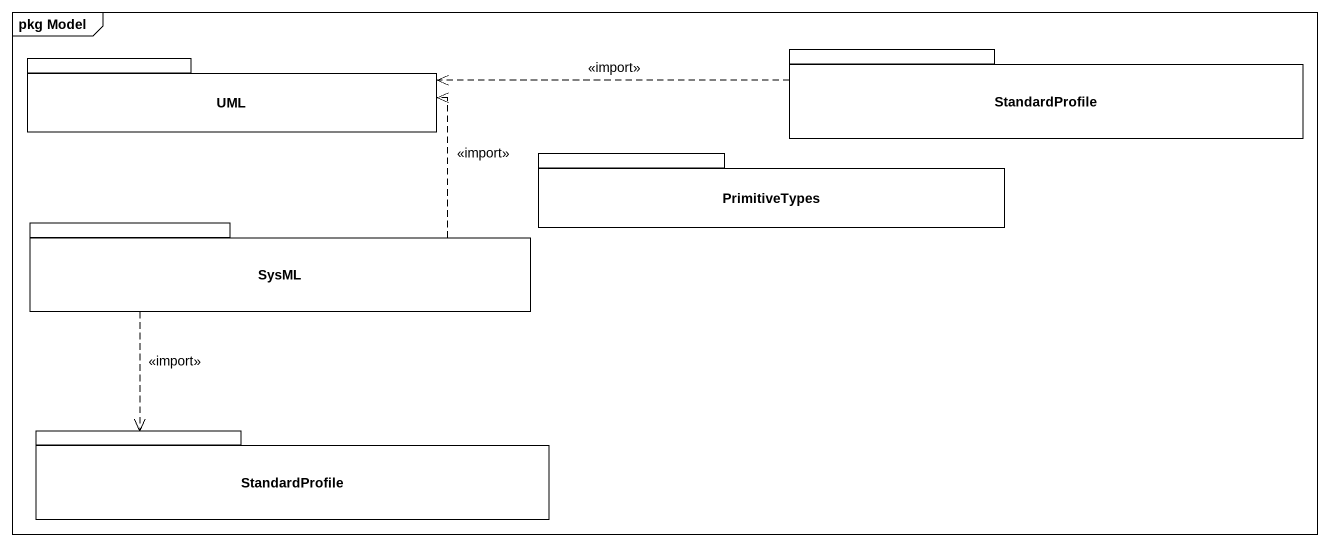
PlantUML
@startuml
mainframe pkg Model
package UML {
}
package StandardProfile {
}
package PrimitiveTypes {
}
package SysML {
}
package "StandardProfile" as StandardProfile_2 {
}
StandardProfile .left.> UML : <<import>>
SysML .up.> UML : <<import>>
SysML ..> StandardProfile_2 : <<import>>
@enduml
